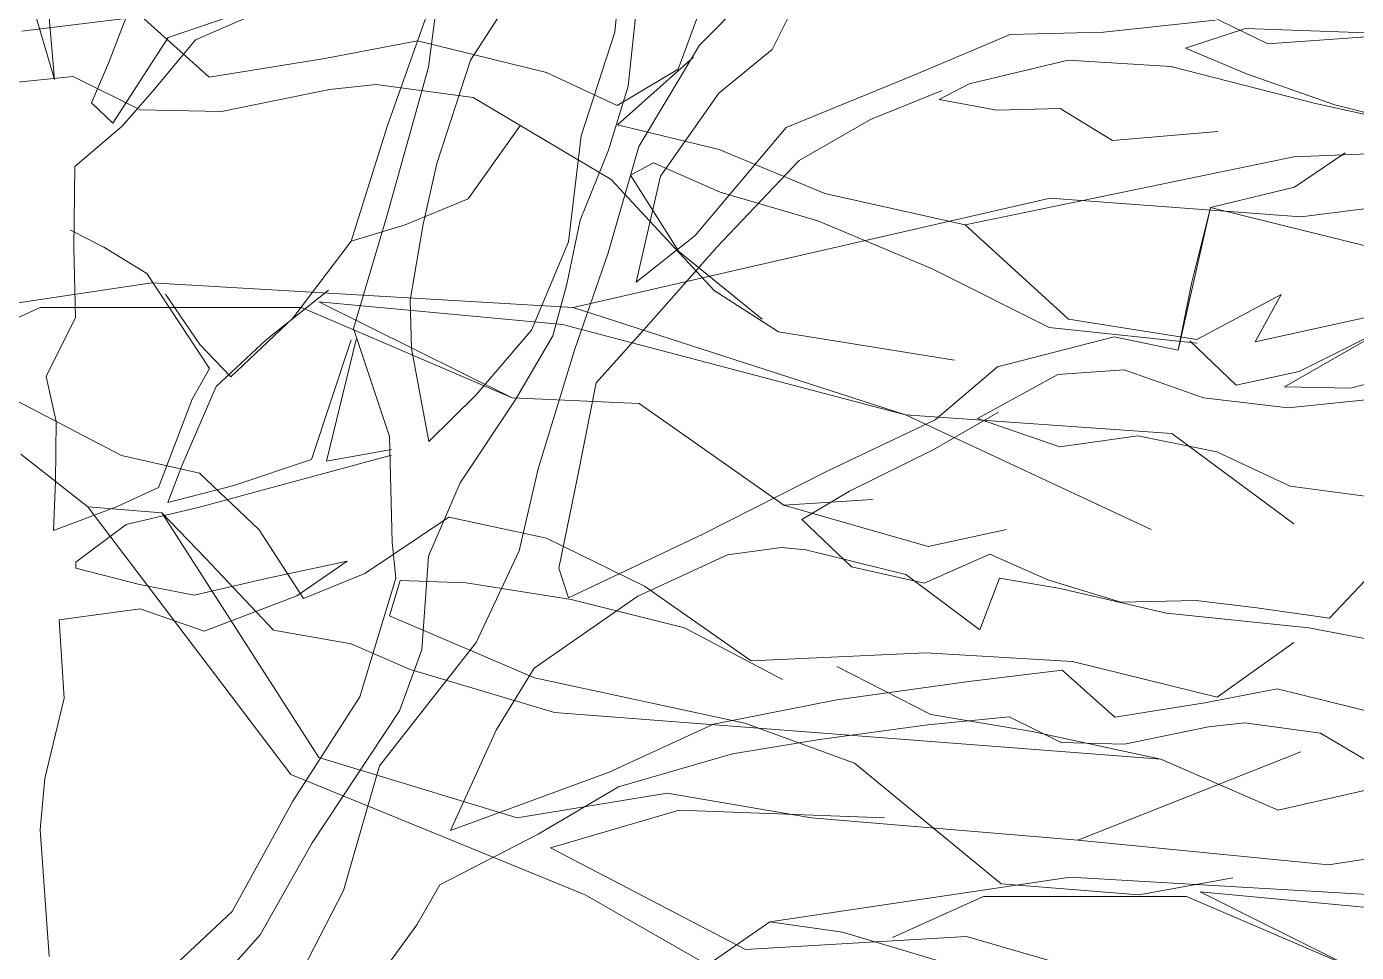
# Model space of a CAD drawing. Header units: millimetres. Extents: x -13512 to 8923, y -6533 to 5096.
# Drawn here: x -462.3 to -216.1, y -2564.8 to -2393.5 of the extents above; entities that cross this region are included whole.
import ezdxf

# ---------------------------------------------------------------- set-up
doc = ezdxf.new("R2010")
doc.units = ezdxf.units.MM
for name, color, linetype, lineweight in [('A-ELEWACJA CIENKA', 11, 'Continuous', 13), ('B-materiały', 9, 'Continuous', 0), ('Layer1', 7, 'Continuous', 0)]:
    doc.layers.add(name, color=color, linetype=linetype, lineweight=lineweight)

# ---------------------------------------------------------------- blocks, each defined once
blk = doc.blocks.new('A$C2EBD462E')
at = {"layer": 'B-materiały'}
for p, q in [((52.02, 666.65), (53.37, 679.53)), ((67.72, 664.25), (82.97, 679.71)), ((17.54, 660.2), (19.89, 678.13)), ((89.13, 679.31), (81.14, 663.47)), ((-51.67, 657.9), (-53.24, 675.74)), ((-36.45, 674.49), (-41.69, 660.95)), ((-2.39, 675.34), (-25.6, 665.26)), ((-55.94, 672.32), (-51.67, 657.9)), ((9.93, 649.38), (18.21, 672.7)), ((56.31, 673.46), (54.5, 656.65)), ((-30.64, 665.69), (-16.24, 670.52)), ((31.25, 670.6), (25.33, 661.51)), ((142.51, 666.68), (163.13, 668.87)), ((168.75, 667.34), (157.67, 663.71)), ((187.76, 666.69), (168.75, 667.34)), ((-40.86, 649.8), (-30.64, 665.69)), ((-25.6, 665.26), (-33.19, 656.13)), ((45.79, 647.5), (52.02, 666.65)), ((106.97, 658.53), (125.21, 666.24)), ((125.21, 666.24), (142.51, 666.68)), ((212.93, 665.65), (187.76, 666.69)), ((56.45, 645.53), (67.72, 664.25)), ((81.14, 663.47), (71.29, 655.4)), ((157.67, 663.71), (168.96, 658.96)), ((-41.69, 660.95), (-44.86, 653.61)), ((9.85, 632.63), (17.54, 660.2)), ((25.33, 661.51), (19.11, 642.36)), ((135.94, 661.49), (117.62, 657.12)), ((154.97, 660.29), (135.94, 661.49)), ((181.7, 653.45), (154.97, 660.29)), ((83.74, 649.01), (106.97, 658.53)), ((168.96, 658.96), (185.31, 653.23)), ((-33.19, 656.13), (-39.17, 649.28)), ((54.5, 656.65), (50.89, 644.83)), ((71.29, 655.4), (60.5, 640.04)), ((112.62, 655.87), (99.35, 650.51)), ((117.62, 657.12), (112.1, 654.19)), ((-44.86, 653.61), (-40.86, 649.8)), ((112.1, 654.19), (122.77, 652.22)), ((122.77, 652.22), (134.49, 652.51)), ((134.49, 652.51), (144.13, 646.61)), ((200.26, 649.38), (181.7, 653.45)), ((185.31, 653.23), (199.36, 649.67)), ((99.35, 650.51), (86.13, 642.92)), ((-39.17, 649.28), (-47.92, 641.8)), ((3.26, 628), (9.93, 649.38)), ((24.86, 635.8), (34.57, 649.45)), ((43.49, 627.89), (45.79, 647.5)), ((66.92, 629.03), (83.74, 649.01)), ((144.13, 646.61), (163.64, 648.3)), ((50.8, 625.83), (56.45, 645.53)), ((50.89, 644.83), (45.62, 631.85)), ((86.13, 642.92), (70.89, 626.9)), ((177.87, 637.96), (187.21, 644.33)), ((-47.92, 641.8), (-48.1, 626.71)), ((19.11, 642.36), (16.59, 631.12)), ((60.5, 640.04), (55.97, 620.38)), ((162.32, 634.21), (177.87, 637.96)), ((13.24, 631.04), (24.86, 635.8)), ((3.67, 611.81), (9.85, 632.63)), ((156.28, 607.81), (162.32, 634.21)), ((158.76, 620.16), (162.32, 634.21)), ((162.32, 634.21), (191.98, 626.88)), ((3.26, 628), (13.24, 631.04)), ((16.59, 631.12), (14.15, 617.1)), ((45.62, 631.85), (43.13, 620.06)), ((-42.52, 626.85), (-48.74, 630.05)), ((-7.55, 613.76), (3.26, 628)), ((36.64, 611.51), (43.49, 627.89)), ((55.97, 620.38), (66.92, 629.03)), ((-48.1, 626.71), (-47.78, 613.87)), ((-34.57, 622.02), (-42.52, 626.85)), ((44.55, 607.8), (50.8, 625.83)), ((70.89, 626.9), (57.85, 612.05)), ((-22.96, 604.43), (-34.57, 622.02)), ((-31.13, 618.2), (-24.75, 608.86)), ((-0.98, 618.95), (-12.48, 609.73)), ((43.13, 620.06), (40.57, 610.5)), ((156.28, 607.81), (158.76, 620.16)), ((14.15, 617.1), (14.38, 608.16)), ((-47.78, 613.87), (-53.25, 602.96)), ((-19.01, 602.86), (-7.55, 613.76)), ((10.31, 591.86), (3.67, 611.81)), ((26.32, 599.52), (36.64, 611.51)), ((40.57, 610.5), (33.61, 598.59)), ((57.85, 612.05), (48.61, 601.76)), ((196.49, 612.78), (176, 601.04)), ((178.72, 603.9), (196.38, 612.72)), ((-24.75, 608.86), (-19.01, 602.86)), ((-12.48, 609.73), (-21.76, 601.11)), ((-4.1, 587.59), (3.26, 609.76)), ((-1.35, 587.29), (4.16, 609.79)), ((14.38, 608.16), (17.6, 590.93)), ((122.84, 604.73), (144.49, 610.3)), ((144.49, 610.3), (156.28, 607.81)), ((158.47, 609.54), (167.05, 601.37)), ((37.84, 585.85), (44.55, 607.8)), ((-26.17, 598.77), (-22.96, 604.43)), ((111.35, 594.95), (122.84, 604.73)), ((134.05, 603.34), (119.17, 595.15)), ((146.31, 604.21), (134.05, 603.34)), ((160.97, 598.99), (146.31, 604.21)), ((167.05, 601.37), (178.72, 603.9)), ((188.3, 600.79), (203.83, 605.09)), ((-53.25, 602.96), (-51.37, 594.63)), ((-21.76, 601.11), (-28.1, 586.43)), ((48.61, 601.76), (45.14, 584.35)), ((176, 601.04), (188.3, 600.79)), ((-32.46, 582.41), (-26.17, 598.77)), ((17.6, 590.93), (26.32, 599.52)), ((33.61, 598.59), (23.38, 583.25)), ((176.66, 597.14), (160.97, 598.99)), ((197.83, 599.35), (176.66, 597.14)), ((123.05, 596.36), (110.93, 589.35)), ((-51.37, 594.63), (-51.51, 583.5)), ((91.48, 585.51), (111.35, 594.95)), ((119.17, 595.15), (134.38, 589.94)), ((10.8, 572.32), (10.31, 591.86)), ((134.38, 589.94), (148.85, 591.98)), ((148.85, 591.98), (163.45, 588.99)), ((10.68, 588.37), (-25.11, 578.68)), ((10.68, 589.46), (-1.35, 587.29)), ((110.93, 589.35), (95.48, 581.7)), ((163.45, 588.99), (177.02, 582.63)), ((-28.1, 586.43), (-30.72, 579.66)), ((-18.51, 582.76), (-4.1, 587.59)), ((34.31, 570.67), (37.84, 585.85)), ((-51.51, 583.5), (-51.87, 574.48)), ((45.14, 584.35), (41.65, 567.51)), ((68.31, 573.76), (91.48, 585.51)), ((-40.2, 578.86), (-32.46, 582.41)), ((-30.72, 579.66), (-18.51, 582.76)), ((23.38, 583.25), (17.57, 569.7)), ((95.48, 581.7), (86.68, 576.46)), ((177.02, 582.63), (201.68, 579.34)), ((-51.87, 574.48), (-40.2, 578.86)), ((-25.11, 578.68), (-38.44, 575.56)), ((86.68, 576.46), (95.83, 567.75)), ((-38.44, 575.56), (-47.76, 568.62)), ((43.46, 561.97), (68.31, 573.76)), ((11.53, 565.64), (10.8, 572.32)), ((82.89, 571.33), (72.87, 569.96)), ((87.37, 570.89), (82.89, 571.33)), ((-47.76, 568.62), (-47.73, 567.5)), ((-12.49, 565.59), (2.51, 568.76)), ((2.51, 568.76), (-6.82, 562.38)), ((17.57, 569.7), (16.33, 552.35)), ((26.35, 553.72), (34.31, 570.67)), ((72.87, 569.96), (56.31, 562.29)), ((105.92, 566.32), (87.37, 570.89)), ((109.32, 564.73), (121.47, 570.06)), ((121.47, 570.06), (132.21, 565.31)), ((-47.73, 567.5), (-35.92, 564.45)), ((41.65, 567.51), (43.46, 561.97)), ((95.83, 567.75), (109.32, 564.73)), ((119.59, 556.05), (105.92, 566.32)), ((184.34, 558.23), (193.05, 567.39)), ((-35.92, 564.45), (-25.82, 562.46)), ((-25.82, 562.46), (-12.49, 565.59)), ((4.82, 543.68), (11.53, 565.64)), ((123.26, 565.64), (119.59, 556.05)), ((134.48, 563.69), (123.26, 565.64)), ((132.21, 565.31), (145.72, 561.18)), ((154.15, 559.15), (134.48, 563.69)), ((-6.82, 562.38), (-23.98, 555.81)), ((56.31, 562.29), (37.09, 548.96)), ((145.72, 561.18), (159.67, 561.52)), ((159.67, 561.52), (170.88, 560.13)), ((-35.81, 559.98), (-50.84, 557.93)), ((-23.98, 555.81), (-35.81, 559.98)), ((180.47, 556.46), (154.15, 559.15)), ((170.88, 560.13), (184.34, 558.23)), ((-50.84, 557.93), (-49.92, 543.43)), ((193.38, 553.99), (180.47, 556.46)), ((8.49, 530.92), (26.35, 553.72)), ((16.33, 552.35), (12.15, 541.07)), ((37.09, 548.96), (30.11, 537.61)), ((93.1, 543.1), (117.59, 546.5)), ((117.59, 546.5), (134.86, 548.61)), ((134.86, 548.61), (144.57, 539.92)), ((161.27, 542.57), (174.61, 545.14)), ((174.61, 545.14), (193.16, 540.58)), ((-49.92, 543.43), (-53.46, 528.57)), ((-7.55, 524.38), (4.82, 543.68)), ((70.31, 538.62), (93.1, 543.1)), ((144.57, 539.92), (161.27, 542.57)), ((12.15, 541.07), (-4, 516.64)), ((125.02, 539.99), (109.97, 538.49)), ((134.64, 535.2), (125.02, 539.99)), ((30.11, 537.61), (21.64, 518.96)), ((50.98, 529.75), (70.31, 538.62)), ((109.97, 538.49), (89.93, 535.76)), ((161.94, 538.12), (146.37, 534.94)), ((168.62, 538.84), (161.94, 538.12)), ((182.63, 536.96), (168.62, 538.84)), ((202.48, 525.17), (182.63, 536.96)), ((89.93, 535.76), (73.8, 533.12)), ((146.37, 534.94), (134.64, 535.2)), ((73.8, 533.12), (52.72, 527)), ((1.8, 507.85), (8.49, 530.92)), ((21.64, 518.96), (50.98, 529.75)), ((-53.46, 528.57), (-54.34, 519.05)), ((52.72, 527), (37.86, 518.25)), ((-18.77, 503.98), (-7.55, 524.38)), ((-54.34, 519.05), (-52.64, 495.63)), ((37.86, 518.25), (19.66, 508.86)), ((-4, 516.64), (-13.63, 499.64)), ((80.72, 502.01), (136.31, 510.28)), ((136.31, 510.28), (196.99, 506.75)), ((-7.25, 490.31), (1.8, 507.85)), ((19.66, 508.86), (15.37, 501.49)), ((195.49, 504.31), (160.38, 507.56)), ((160.38, 507.56), (188.22, 493.74)), ((120.26, 506.75), (103.46, 499.16)), ((157.87, 506.75), (120.26, 506.75)), ((188.22, 493.74), (157.87, 506.75)), ((-33.51, 490.21), (-18.77, 503.98)), ((15.37, 501.49), (8.35, 491.81)), ((68.09, 493.31), (80.72, 502.01)), ((80.72, 502.01), (94.17, 500.11)), ((94.17, 500.11), (116.69, 493.41)), ((-13.63, 499.64), (-22.33, 489.93))]:
    blk.add_line(p, q, dxfattribs=at)

msp = doc.modelspace()

# ---------------------------------------------------------------- linework, layer by layer
at = {"layer": 'Layer1'}
for p, q in [((-259.56, -2383.48), (-232.56, -2396.62)), ((-259.56, -2383.48), (-232.56, -2396.62)), ((-259.56, -2383.48), (-232.56, -2396.62)), ((-259.56, -2383.48), (-232.56, -2396.62)), ((-259.56, -2383.48), (-232.56, -2396.62)), ((-259.56, -2383.48), (-232.56, -2396.62)), ((-259.56, -2383.48), (-232.56, -2396.62)), ((-259.56, -2383.48), (-232.56, -2396.62)), ((-463.18, -2394.32), (-440.99, -2391.61)), ((-463.18, -2394.32), (-440.99, -2391.61)), ((-463.18, -2394.32), (-440.99, -2391.61)), ((-463.18, -2394.32), (-440.99, -2391.61)), ((-463.18, -2394.32), (-440.99, -2391.61)), ((-463.18, -2394.32), (-440.99, -2391.61)), ((-463.18, -2394.32), (-440.99, -2391.61)), ((-463.18, -2394.32), (-440.99, -2391.61)), ((-440.99, -2391.61), (-428.51, -2402.79)), ((-440.99, -2391.61), (-428.51, -2402.79)), ((-440.99, -2391.61), (-428.51, -2402.79)), ((-440.99, -2391.61), (-428.51, -2402.79)), ((-440.99, -2391.61), (-428.51, -2402.79)), ((-440.99, -2391.61), (-428.51, -2402.79)), ((-440.99, -2391.61), (-428.51, -2402.79)), ((-440.99, -2391.61), (-428.51, -2402.79)), ((-341.68, -2401.33), (-337.64, -2390.46)), ((-341.68, -2401.33), (-337.64, -2390.46)), ((-341.68, -2401.33), (-337.64, -2390.46)), ((-341.68, -2401.33), (-337.64, -2390.46)), ((-341.68, -2401.33), (-337.64, -2390.46)), ((-341.68, -2401.33), (-337.64, -2390.46)), ((-341.68, -2401.33), (-337.64, -2390.46)), ((-341.68, -2401.33), (-337.64, -2390.46)), ((-232.56, -2396.62), (-192.92, -2393.84)), ((-232.56, -2396.62), (-192.92, -2393.84)), ((-232.56, -2396.62), (-192.92, -2393.84)), ((-232.56, -2396.62), (-192.92, -2393.84)), ((-232.56, -2396.62), (-192.92, -2393.84)), ((-232.56, -2396.62), (-192.92, -2393.84)), ((-232.56, -2396.62), (-192.92, -2393.84)), ((-232.56, -2396.62), (-192.92, -2393.84)), ((-407.06, -2399.38), (-389.91, -2396.08)), ((-407.06, -2399.38), (-389.91, -2396.08)), ((-407.06, -2399.38), (-389.91, -2396.08)), ((-407.06, -2399.38), (-389.91, -2396.08)), ((-407.06, -2399.38), (-389.91, -2396.08)), ((-407.06, -2399.38), (-389.91, -2396.08)), ((-407.06, -2399.38), (-389.91, -2396.08)), ((-407.06, -2399.38), (-389.91, -2396.08)), ((-389.91, -2396.08), (-366.07, -2401.94)), ((-389.91, -2396.08), (-366.07, -2401.94)), ((-389.91, -2396.08), (-366.07, -2401.94)), ((-389.91, -2396.08), (-366.07, -2401.94)), ((-389.91, -2396.08), (-366.07, -2401.94)), ((-389.91, -2396.08), (-366.07, -2401.94)), ((-389.91, -2396.08), (-366.07, -2401.94)), ((-389.91, -2396.08), (-366.07, -2401.94)), ((-428.51, -2402.79), (-407.06, -2399.38)), ((-428.51, -2402.79), (-407.06, -2399.38)), ((-428.51, -2402.79), (-407.06, -2399.38)), ((-428.51, -2402.79), (-407.06, -2399.38)), ((-428.51, -2402.79), (-407.06, -2399.38)), ((-428.51, -2402.79), (-407.06, -2399.38)), ((-428.51, -2402.79), (-407.06, -2399.38)), ((-428.51, -2402.79), (-407.06, -2399.38)), ((-338.86, -2399.11), (-352.9, -2411.66)), ((-338.86, -2399.11), (-352.9, -2411.66)), ((-338.86, -2399.11), (-352.9, -2411.66)), ((-338.86, -2399.11), (-352.9, -2411.66)), ((-338.86, -2399.11), (-352.9, -2411.66)), ((-338.86, -2399.11), (-352.9, -2411.66)), ((-338.86, -2399.11), (-352.9, -2411.66)), ((-338.86, -2399.11), (-352.9, -2411.66)), ((-366.07, -2401.94), (-352.99, -2408.08)), ((-366.07, -2401.94), (-352.99, -2408.08)), ((-366.07, -2401.94), (-352.99, -2408.08)), ((-366.07, -2401.94), (-352.99, -2408.08)), ((-366.07, -2401.94), (-352.99, -2408.08)), ((-366.07, -2401.94), (-352.99, -2408.08)), ((-366.07, -2401.94), (-352.99, -2408.08)), ((-366.07, -2401.94), (-352.99, -2408.08)), ((-352.99, -2408.08), (-341.68, -2401.33)), ((-352.99, -2408.08), (-341.68, -2401.33)), ((-352.99, -2408.08), (-341.68, -2401.33)), ((-352.99, -2408.08), (-341.68, -2401.33)), ((-352.99, -2408.08), (-341.68, -2401.33)), ((-352.99, -2408.08), (-341.68, -2401.33)), ((-352.99, -2408.08), (-341.68, -2401.33)), ((-352.99, -2408.08), (-341.68, -2401.33)), ((-453.64, -2402.7), (-472.98, -2404.62)), ((-453.64, -2402.7), (-472.98, -2404.62)), ((-453.64, -2402.7), (-472.98, -2404.62)), ((-453.64, -2402.7), (-472.98, -2404.62)), ((-453.64, -2402.7), (-472.98, -2404.62)), ((-453.64, -2402.7), (-472.98, -2404.62)), ((-453.64, -2402.7), (-472.98, -2404.62)), ((-453.64, -2402.7), (-472.98, -2404.62)), ((-441.28, -2408.85), (-453.64, -2402.7)), ((-441.28, -2408.85), (-453.64, -2402.7)), ((-441.28, -2408.85), (-453.64, -2402.7)), ((-441.28, -2408.85), (-453.64, -2402.7)), ((-441.28, -2408.85), (-453.64, -2402.7)), ((-441.28, -2408.85), (-453.64, -2402.7)), ((-441.28, -2408.85), (-453.64, -2402.7)), ((-441.28, -2408.85), (-453.64, -2402.7)), ((-397.6, -2404.17), (-406.2, -2405.1)), ((-397.6, -2404.17), (-406.2, -2405.1)), ((-397.6, -2404.17), (-406.2, -2405.1)), ((-397.6, -2404.17), (-406.2, -2405.1)), ((-397.6, -2404.17), (-406.2, -2405.1)), ((-397.6, -2404.17), (-406.2, -2405.1)), ((-397.6, -2404.17), (-406.2, -2405.1)), ((-397.6, -2404.17), (-406.2, -2405.1)), ((-379.6, -2406.59), (-397.6, -2404.17)), ((-379.6, -2406.59), (-397.6, -2404.17)), ((-379.6, -2406.59), (-397.6, -2404.17)), ((-379.6, -2406.59), (-397.6, -2404.17)), ((-379.6, -2406.59), (-397.6, -2404.17)), ((-379.6, -2406.59), (-397.6, -2404.17)), ((-379.6, -2406.59), (-397.6, -2404.17)), ((-379.6, -2406.59), (-397.6, -2404.17)), ((-406.2, -2405.1), (-426.2, -2409.19)), ((-406.2, -2405.1), (-426.2, -2409.19)), ((-406.2, -2405.1), (-426.2, -2409.19)), ((-406.2, -2405.1), (-426.2, -2409.19)), ((-406.2, -2405.1), (-426.2, -2409.19)), ((-406.2, -2405.1), (-426.2, -2409.19)), ((-406.2, -2405.1), (-426.2, -2409.19)), ((-406.2, -2405.1), (-426.2, -2409.19)), ((-354.09, -2421.74), (-379.6, -2406.59)), ((-354.09, -2421.74), (-379.6, -2406.59)), ((-354.09, -2421.74), (-379.6, -2406.59)), ((-354.09, -2421.74), (-379.6, -2406.59)), ((-354.09, -2421.74), (-379.6, -2406.59)), ((-354.09, -2421.74), (-379.6, -2406.59)), ((-354.09, -2421.74), (-379.6, -2406.59)), ((-354.09, -2421.74), (-379.6, -2406.59)), ((-426.2, -2409.19), (-441.28, -2408.85)), ((-426.2, -2409.19), (-441.28, -2408.85)), ((-426.2, -2409.19), (-441.28, -2408.85)), ((-426.2, -2409.19), (-441.28, -2408.85)), ((-426.2, -2409.19), (-441.28, -2408.85)), ((-426.2, -2409.19), (-441.28, -2408.85)), ((-426.2, -2409.19), (-441.28, -2408.85)), ((-426.2, -2409.19), (-441.28, -2408.85)), ((-352.9, -2411.66), (-334.12, -2416.22)), ((-352.9, -2411.66), (-334.12, -2416.22)), ((-352.9, -2411.66), (-334.12, -2416.22)), ((-352.9, -2411.66), (-334.12, -2416.22)), ((-352.9, -2411.66), (-334.12, -2416.22)), ((-352.9, -2411.66), (-334.12, -2416.22)), ((-352.9, -2411.66), (-334.12, -2416.22)), ((-352.9, -2411.66), (-334.12, -2416.22)), ((-334.12, -2416.22), (-314.54, -2424.34)), ((-334.12, -2416.22), (-314.54, -2424.34)), ((-334.12, -2416.22), (-314.54, -2424.34)), ((-334.12, -2416.22), (-314.54, -2424.34)), ((-334.12, -2416.22), (-314.54, -2424.34)), ((-334.12, -2416.22), (-314.54, -2424.34)), ((-334.12, -2416.22), (-314.54, -2424.34)), ((-334.12, -2416.22), (-314.54, -2424.34)), ((-227.73, -2417.53), (-201.95, -2416.49)), ((-227.73, -2417.53), (-201.95, -2416.49)), ((-227.73, -2417.53), (-201.95, -2416.49)), ((-227.73, -2417.53), (-201.95, -2416.49)), ((-227.73, -2417.53), (-201.95, -2416.49)), ((-227.73, -2417.53), (-201.95, -2416.49)), ((-227.73, -2417.53), (-201.95, -2416.49)), ((-227.73, -2417.53), (-201.95, -2416.49)), ((-346.27, -2418.68), (-350.52, -2420.94)), ((-346.27, -2418.68), (-350.52, -2420.94)), ((-346.27, -2418.68), (-350.52, -2420.94)), ((-346.27, -2418.68), (-350.52, -2420.94)), ((-346.27, -2418.68), (-350.52, -2420.94)), ((-346.27, -2418.68), (-350.52, -2420.94)), ((-346.27, -2418.68), (-350.52, -2420.94)), ((-346.27, -2418.68), (-350.52, -2420.94)), ((-333.93, -2424.11), (-346.27, -2418.68)), ((-333.93, -2424.11), (-346.27, -2418.68)), ((-333.93, -2424.11), (-346.27, -2418.68)), ((-333.93, -2424.11), (-346.27, -2418.68)), ((-333.93, -2424.11), (-346.27, -2418.68)), ((-333.93, -2424.11), (-346.27, -2418.68)), ((-333.93, -2424.11), (-346.27, -2418.68)), ((-333.93, -2424.11), (-346.27, -2418.68)), ((-288.55, -2430.15), (-227.73, -2417.53)), ((-288.55, -2430.15), (-227.73, -2417.53)), ((-288.55, -2430.15), (-227.73, -2417.53)), ((-288.55, -2430.15), (-227.73, -2417.53)), ((-288.55, -2430.15), (-227.73, -2417.53)), ((-288.55, -2430.15), (-227.73, -2417.53)), ((-288.55, -2430.15), (-227.73, -2417.53)), ((-288.55, -2430.15), (-227.73, -2417.53)), ((-335.04, -2442.27), (-354.09, -2421.74)), ((-335.04, -2442.27), (-354.09, -2421.74)), ((-335.04, -2442.27), (-354.09, -2421.74)), ((-335.04, -2442.27), (-354.09, -2421.74)), ((-335.04, -2442.27), (-354.09, -2421.74)), ((-335.04, -2442.27), (-354.09, -2421.74)), ((-335.04, -2442.27), (-354.09, -2421.74)), ((-335.04, -2442.27), (-354.09, -2421.74)), ((-350.52, -2420.94), (-341.55, -2435.07)), ((-350.52, -2420.94), (-341.55, -2435.07)), ((-350.52, -2420.94), (-341.55, -2435.07)), ((-350.52, -2420.94), (-341.55, -2435.07)), ((-350.52, -2420.94), (-341.55, -2435.07)), ((-350.52, -2420.94), (-341.55, -2435.07)), ((-350.52, -2420.94), (-341.55, -2435.07)), ((-350.52, -2420.94), (-341.55, -2435.07)), ((-315.85, -2429.4), (-333.93, -2424.11)), ((-315.85, -2429.4), (-333.93, -2424.11)), ((-315.85, -2429.4), (-333.93, -2424.11)), ((-315.85, -2429.4), (-333.93, -2424.11)), ((-315.85, -2429.4), (-333.93, -2424.11)), ((-315.85, -2429.4), (-333.93, -2424.11)), ((-315.85, -2429.4), (-333.93, -2424.11)), ((-315.85, -2429.4), (-333.93, -2424.11)), ((-314.54, -2424.34), (-288.55, -2430.15)), ((-314.54, -2424.34), (-288.55, -2430.15)), ((-314.54, -2424.34), (-288.55, -2430.15)), ((-314.54, -2424.34), (-288.55, -2430.15)), ((-314.54, -2424.34), (-288.55, -2430.15)), ((-314.54, -2424.34), (-288.55, -2430.15)), ((-314.54, -2424.34), (-288.55, -2430.15)), ((-314.54, -2424.34), (-288.55, -2430.15)), ((-226.44, -2428.68), (-182.29, -2423.11)), ((-226.44, -2428.68), (-182.29, -2423.11)), ((-226.44, -2428.68), (-182.29, -2423.11)), ((-226.44, -2428.68), (-182.29, -2423.11)), ((-226.44, -2428.68), (-182.29, -2423.11)), ((-226.44, -2428.68), (-182.29, -2423.11)), ((-226.44, -2428.68), (-182.29, -2423.11)), ((-226.44, -2428.68), (-182.29, -2423.11)), ((-361.14, -2445.41), (-272.84, -2425.2)), ((-361.14, -2445.41), (-272.84, -2425.2)), ((-361.14, -2445.41), (-272.84, -2425.2)), ((-361.14, -2445.41), (-272.84, -2425.2)), ((-361.14, -2445.41), (-272.84, -2425.2)), ((-361.14, -2445.41), (-272.84, -2425.2)), ((-361.14, -2445.41), (-272.84, -2425.2)), ((-361.14, -2445.41), (-272.84, -2425.2)), ((-272.84, -2425.2), (-226.44, -2428.68)), ((-272.84, -2425.2), (-226.44, -2428.68)), ((-272.84, -2425.2), (-226.44, -2428.68)), ((-272.84, -2425.2), (-226.44, -2428.68)), ((-272.84, -2425.2), (-226.44, -2428.68)), ((-272.84, -2425.2), (-226.44, -2428.68)), ((-272.84, -2425.2), (-226.44, -2428.68)), ((-272.84, -2425.2), (-226.44, -2428.68)), ((-294.81, -2438.21), (-315.85, -2429.4)), ((-294.81, -2438.21), (-315.85, -2429.4)), ((-294.81, -2438.21), (-315.85, -2429.4)), ((-294.81, -2438.21), (-315.85, -2429.4)), ((-294.81, -2438.21), (-315.85, -2429.4)), ((-294.81, -2438.21), (-315.85, -2429.4)), ((-294.81, -2438.21), (-315.85, -2429.4)), ((-294.81, -2438.21), (-315.85, -2429.4)), ((-288.55, -2430.15), (-269.44, -2447.62)), ((-288.55, -2430.15), (-269.44, -2447.62)), ((-288.55, -2430.15), (-269.44, -2447.62)), ((-288.55, -2430.15), (-269.44, -2447.62)), ((-288.55, -2430.15), (-269.44, -2447.62)), ((-288.55, -2430.15), (-269.44, -2447.62)), ((-288.55, -2430.15), (-269.44, -2447.62)), ((-288.55, -2430.15), (-269.44, -2447.62)), ((-341.55, -2435.07), (-326.16, -2447.61)), ((-341.55, -2435.07), (-326.16, -2447.61)), ((-341.55, -2435.07), (-326.16, -2447.61)), ((-341.55, -2435.07), (-326.16, -2447.61)), ((-341.55, -2435.07), (-326.16, -2447.61)), ((-341.55, -2435.07), (-326.16, -2447.61)), ((-341.55, -2435.07), (-326.16, -2447.61)), ((-341.55, -2435.07), (-326.16, -2447.61)), ((-272.99, -2449.15), (-294.81, -2438.21)), ((-272.99, -2449.15), (-294.81, -2438.21)), ((-272.99, -2449.15), (-294.81, -2438.21)), ((-272.99, -2449.15), (-294.81, -2438.21)), ((-272.99, -2449.15), (-294.81, -2438.21)), ((-272.99, -2449.15), (-294.81, -2438.21)), ((-272.99, -2449.15), (-294.81, -2438.21)), ((-272.99, -2449.15), (-294.81, -2438.21)), ((-510.57, -2451.51), (-439.13, -2440.88)), ((-510.57, -2451.51), (-439.13, -2440.88)), ((-510.57, -2451.51), (-439.13, -2440.88)), ((-510.57, -2451.51), (-439.13, -2440.88)), ((-510.57, -2451.51), (-439.13, -2440.88)), ((-510.57, -2451.51), (-439.13, -2440.88)), ((-510.57, -2451.51), (-439.13, -2440.88)), ((-510.57, -2451.51), (-439.13, -2440.88)), ((-439.13, -2440.88), (-361.14, -2445.41)), ((-439.13, -2440.88), (-361.14, -2445.41)), ((-439.13, -2440.88), (-361.14, -2445.41)), ((-439.13, -2440.88), (-361.14, -2445.41)), ((-439.13, -2440.88), (-361.14, -2445.41)), ((-439.13, -2440.88), (-361.14, -2445.41)), ((-439.13, -2440.88), (-361.14, -2445.41)), ((-439.13, -2440.88), (-361.14, -2445.41)), ((-323.11, -2449.94), (-335.04, -2442.27)), ((-323.11, -2449.94), (-335.04, -2442.27)), ((-323.11, -2449.94), (-335.04, -2442.27)), ((-323.11, -2449.94), (-335.04, -2442.27)), ((-323.11, -2449.94), (-335.04, -2442.27)), ((-323.11, -2449.94), (-335.04, -2442.27)), ((-323.11, -2449.94), (-335.04, -2442.27)), ((-323.11, -2449.94), (-335.04, -2442.27)), ((-245.66, -2451.33), (-230.07, -2443.05)), ((-245.66, -2451.33), (-230.07, -2443.05)), ((-245.66, -2451.33), (-230.07, -2443.05)), ((-245.66, -2451.33), (-230.07, -2443.05)), ((-245.66, -2451.33), (-230.07, -2443.05)), ((-245.66, -2451.33), (-230.07, -2443.05)), ((-245.66, -2451.33), (-230.07, -2443.05)), ((-245.66, -2451.33), (-230.07, -2443.05)), ((-230.07, -2443.05), (-234.88, -2451.78)), ((-230.07, -2443.05), (-234.88, -2451.78)), ((-230.07, -2443.05), (-234.88, -2451.78)), ((-230.07, -2443.05), (-234.88, -2451.78)), ((-230.07, -2443.05), (-234.88, -2451.78)), ((-230.07, -2443.05), (-234.88, -2451.78)), ((-230.07, -2443.05), (-234.88, -2451.78)), ((-230.07, -2443.05), (-234.88, -2451.78)), ((-459.75, -2445.41), (-481.35, -2455.17)), ((-459.75, -2445.41), (-481.35, -2455.17)), ((-459.75, -2445.41), (-481.35, -2455.17)), ((-459.75, -2445.41), (-481.35, -2455.17)), ((-459.75, -2445.41), (-481.35, -2455.17)), ((-459.75, -2445.41), (-481.35, -2455.17)), ((-459.75, -2445.41), (-481.35, -2455.17)), ((-459.75, -2445.41), (-481.35, -2455.17)), ((-411.42, -2445.41), (-459.75, -2445.41)), ((-411.42, -2445.41), (-459.75, -2445.41)), ((-411.42, -2445.41), (-459.75, -2445.41)), ((-411.42, -2445.41), (-459.75, -2445.41)), ((-411.42, -2445.41), (-459.75, -2445.41)), ((-411.42, -2445.41), (-459.75, -2445.41)), ((-411.42, -2445.41), (-459.75, -2445.41)), ((-411.42, -2445.41), (-459.75, -2445.41)), ((-372.42, -2462.14), (-411.42, -2445.41)), ((-372.42, -2462.14), (-411.42, -2445.41)), ((-372.42, -2462.14), (-411.42, -2445.41)), ((-372.42, -2462.14), (-411.42, -2445.41)), ((-372.42, -2462.14), (-411.42, -2445.41)), ((-372.42, -2462.14), (-411.42, -2445.41)), ((-372.42, -2462.14), (-411.42, -2445.41)), ((-372.42, -2462.14), (-411.42, -2445.41)), ((-408.19, -2444.37), (-372.42, -2462.14)), ((-363.08, -2448.55), (-408.19, -2444.37)), ((-408.19, -2444.37), (-372.42, -2462.14)), ((-363.08, -2448.55), (-408.19, -2444.37)), ((-408.19, -2444.37), (-372.42, -2462.14)), ((-363.08, -2448.55), (-408.19, -2444.37)), ((-408.19, -2444.37), (-372.42, -2462.14)), ((-363.08, -2448.55), (-408.19, -2444.37)), ((-408.19, -2444.37), (-372.42, -2462.14)), ((-363.08, -2448.55), (-408.19, -2444.37)), ((-408.19, -2444.37), (-372.42, -2462.14)), ((-363.08, -2448.55), (-408.19, -2444.37)), ((-408.19, -2444.37), (-372.42, -2462.14)), ((-363.08, -2448.55), (-408.19, -2444.37)), ((-408.19, -2444.37), (-372.42, -2462.14)), ((-363.08, -2448.55), (-408.19, -2444.37)), ((-361.14, -2445.41), (-299.59, -2465.27)), ((-361.14, -2445.41), (-299.59, -2465.27)), ((-361.14, -2445.41), (-299.59, -2465.27)), ((-361.14, -2445.41), (-299.59, -2465.27)), ((-361.14, -2445.41), (-299.59, -2465.27)), ((-361.14, -2445.41), (-299.59, -2465.27)), ((-361.14, -2445.41), (-299.59, -2465.27)), ((-361.14, -2445.41), (-299.59, -2465.27)), ((-299.59, -2465.27), (-363.08, -2448.55)), ((-299.59, -2465.27), (-363.08, -2448.55)), ((-299.59, -2465.27), (-363.08, -2448.55)), ((-299.59, -2465.27), (-363.08, -2448.55)), ((-299.59, -2465.27), (-363.08, -2448.55)), ((-299.59, -2465.27), (-363.08, -2448.55)), ((-299.59, -2465.27), (-363.08, -2448.55)), ((-299.59, -2465.27), (-363.08, -2448.55)), ((-245.64, -2452.05), (-272.99, -2449.15)), ((-245.64, -2452.05), (-272.99, -2449.15)), ((-245.64, -2452.05), (-272.99, -2449.15)), ((-245.64, -2452.05), (-272.99, -2449.15)), ((-245.64, -2452.05), (-272.99, -2449.15)), ((-245.64, -2452.05), (-272.99, -2449.15)), ((-245.64, -2452.05), (-272.99, -2449.15)), ((-245.64, -2452.05), (-272.99, -2449.15)), ((-269.44, -2447.62), (-245.66, -2451.33)), ((-269.44, -2447.62), (-245.66, -2451.33)), ((-269.44, -2447.62), (-245.66, -2451.33)), ((-269.44, -2447.62), (-245.66, -2451.33)), ((-269.44, -2447.62), (-245.66, -2451.33)), ((-269.44, -2447.62), (-245.66, -2451.33)), ((-269.44, -2447.62), (-245.66, -2451.33)), ((-269.44, -2447.62), (-245.66, -2451.33)), ((-234.88, -2451.78), (-212.74, -2446.92)), ((-234.88, -2451.78), (-212.74, -2446.92)), ((-234.88, -2451.78), (-212.74, -2446.92)), ((-234.88, -2451.78), (-212.74, -2446.92)), ((-234.88, -2451.78), (-212.74, -2446.92)), ((-234.88, -2451.78), (-212.74, -2446.92)), ((-234.88, -2451.78), (-212.74, -2446.92)), ((-234.88, -2451.78), (-212.74, -2446.92)), ((-290.56, -2455.17), (-323.11, -2449.94)), ((-290.56, -2455.17), (-323.11, -2449.94)), ((-290.56, -2455.17), (-323.11, -2449.94)), ((-290.56, -2455.17), (-323.11, -2449.94)), ((-290.56, -2455.17), (-323.11, -2449.94)), ((-290.56, -2455.17), (-323.11, -2449.94)), ((-290.56, -2455.17), (-323.11, -2449.94)), ((-290.56, -2455.17), (-323.11, -2449.94)), ((-464.35, -2462.56), (-444.7, -2472.83)), ((-464.35, -2462.56), (-444.7, -2472.83)), ((-464.35, -2462.56), (-444.7, -2472.83)), ((-464.35, -2462.56), (-444.7, -2472.83)), ((-464.35, -2462.56), (-444.7, -2472.83)), ((-464.35, -2462.56), (-444.7, -2472.83)), ((-464.35, -2462.56), (-444.7, -2472.83)), ((-464.35, -2462.56), (-444.7, -2472.83)), ((-372.42, -2462.14), (-348.9, -2463.18)), ((-372.42, -2462.14), (-348.9, -2463.18)), ((-372.42, -2462.14), (-348.9, -2463.18)), ((-372.42, -2462.14), (-348.9, -2463.18)), ((-372.42, -2462.14), (-348.9, -2463.18)), ((-372.42, -2462.14), (-348.9, -2463.18)), ((-372.42, -2462.14), (-348.9, -2463.18)), ((-372.42, -2462.14), (-348.9, -2463.18)), ((-348.9, -2463.18), (-322.15, -2482)), ((-348.9, -2463.18), (-322.15, -2482)), ((-348.9, -2463.18), (-322.15, -2482)), ((-348.9, -2463.18), (-322.15, -2482)), ((-348.9, -2463.18), (-322.15, -2482)), ((-348.9, -2463.18), (-322.15, -2482)), ((-348.9, -2463.18), (-322.15, -2482)), ((-348.9, -2463.18), (-322.15, -2482)), ((-254.15, -2486.53), (-299.59, -2465.27)), ((-299.59, -2465.27), (-250.29, -2468.76)), ((-254.15, -2486.53), (-299.59, -2465.27)), ((-299.59, -2465.27), (-250.29, -2468.76)), ((-254.15, -2486.53), (-299.59, -2465.27)), ((-299.59, -2465.27), (-250.29, -2468.76)), ((-254.15, -2486.53), (-299.59, -2465.27)), ((-299.59, -2465.27), (-250.29, -2468.76)), ((-254.15, -2486.53), (-299.59, -2465.27)), ((-299.59, -2465.27), (-250.29, -2468.76)), ((-254.15, -2486.53), (-299.59, -2465.27)), ((-299.59, -2465.27), (-250.29, -2468.76)), ((-254.15, -2486.53), (-299.59, -2465.27)), ((-299.59, -2465.27), (-250.29, -2468.76)), ((-254.15, -2486.53), (-299.59, -2465.27)), ((-299.59, -2465.27), (-250.29, -2468.76)), ((-250.29, -2468.76), (-227.73, -2485.49)), ((-250.29, -2468.76), (-227.73, -2485.49)), ((-250.29, -2468.76), (-227.73, -2485.49)), ((-250.29, -2468.76), (-227.73, -2485.49)), ((-250.29, -2468.76), (-227.73, -2485.49)), ((-250.29, -2468.76), (-227.73, -2485.49)), ((-250.29, -2468.76), (-227.73, -2485.49)), ((-250.29, -2468.76), (-227.73, -2485.49)), ((-450.93, -2482.32), (-463.38, -2472.58)), ((-450.93, -2482.32), (-463.38, -2472.58)), ((-450.93, -2482.32), (-463.38, -2472.58)), ((-450.93, -2482.32), (-463.38, -2472.58)), ((-450.93, -2482.32), (-463.38, -2472.58)), ((-450.93, -2482.32), (-463.38, -2472.58)), ((-450.93, -2482.32), (-463.38, -2472.58)), ((-450.93, -2482.32), (-463.38, -2472.58)), ((-444.7, -2472.83), (-430.26, -2476.06)), ((-444.7, -2472.83), (-430.26, -2476.06)), ((-444.7, -2472.83), (-430.26, -2476.06)), ((-444.7, -2472.83), (-430.26, -2476.06)), ((-444.7, -2472.83), (-430.26, -2476.06)), ((-444.7, -2472.83), (-430.26, -2476.06)), ((-444.7, -2472.83), (-430.26, -2476.06)), ((-444.7, -2472.83), (-430.26, -2476.06)), ((-430.26, -2476.06), (-419.23, -2486.55)), ((-430.26, -2476.06), (-419.23, -2486.55)), ((-430.26, -2476.06), (-419.23, -2486.55)), ((-430.26, -2476.06), (-419.23, -2486.55)), ((-430.26, -2476.06), (-419.23, -2486.55)), ((-430.26, -2476.06), (-419.23, -2486.55)), ((-430.26, -2476.06), (-419.23, -2486.55)), ((-430.26, -2476.06), (-419.23, -2486.55)), ((-322.15, -2482), (-305.72, -2480.96)), ((-305.72, -2480.96), (-322.15, -2482)), ((-322.15, -2482), (-305.72, -2480.96)), ((-305.72, -2480.96), (-322.15, -2482)), ((-322.15, -2482), (-305.72, -2480.96)), ((-305.72, -2480.96), (-322.15, -2482)), ((-322.15, -2482), (-305.72, -2480.96)), ((-305.72, -2480.96), (-322.15, -2482)), ((-322.15, -2482), (-305.72, -2480.96)), ((-305.72, -2480.96), (-322.15, -2482)), ((-322.15, -2482), (-305.72, -2480.96)), ((-305.72, -2480.96), (-322.15, -2482)), ((-322.15, -2482), (-305.72, -2480.96)), ((-305.72, -2480.96), (-322.15, -2482)), ((-322.15, -2482), (-305.72, -2480.96)), ((-305.72, -2480.96), (-322.15, -2482)), ((-413.35, -2531.84), (-450.93, -2482.32)), ((-437.26, -2483.41), (-450.93, -2482.32)), ((-413.35, -2531.84), (-450.93, -2482.32)), ((-437.26, -2483.41), (-450.93, -2482.32)), ((-413.35, -2531.84), (-450.93, -2482.32)), ((-437.26, -2483.41), (-450.93, -2482.32)), ((-413.35, -2531.84), (-450.93, -2482.32)), ((-437.26, -2483.41), (-450.93, -2482.32)), ((-413.35, -2531.84), (-450.93, -2482.32)), ((-437.26, -2483.41), (-450.93, -2482.32)), ((-413.35, -2531.84), (-450.93, -2482.32)), ((-437.26, -2483.41), (-450.93, -2482.32)), ((-413.35, -2531.84), (-450.93, -2482.32)), ((-437.26, -2483.41), (-450.93, -2482.32)), ((-413.35, -2531.84), (-450.93, -2482.32)), ((-437.26, -2483.41), (-450.93, -2482.32)), ((-437.26, -2483.41), (-408.19, -2528.7)), ((-429.15, -2491.83), (-437.26, -2483.41)), ((-437.26, -2483.41), (-408.19, -2528.7)), ((-429.15, -2491.83), (-437.26, -2483.41)), ((-437.26, -2483.41), (-408.19, -2528.7)), ((-429.15, -2491.83), (-437.26, -2483.41)), ((-437.26, -2483.41), (-408.19, -2528.7)), ((-429.15, -2491.83), (-437.26, -2483.41)), ((-437.26, -2483.41), (-408.19, -2528.7)), ((-429.15, -2491.83), (-437.26, -2483.41)), ((-437.26, -2483.41), (-408.19, -2528.7)), ((-429.15, -2491.83), (-437.26, -2483.41)), ((-437.26, -2483.41), (-408.19, -2528.7)), ((-429.15, -2491.83), (-437.26, -2483.41)), ((-437.26, -2483.41), (-408.19, -2528.7)), ((-429.15, -2491.83), (-437.26, -2483.41)), ((-322.15, -2482), (-295.4, -2489.67)), ((-322.15, -2482), (-322.15, -2482)), ((-322.15, -2482), (-295.4, -2489.67)), ((-322.15, -2482), (-322.15, -2482)), ((-322.15, -2482), (-295.4, -2489.67)), ((-322.15, -2482), (-322.15, -2482)), ((-322.15, -2482), (-295.4, -2489.67)), ((-322.15, -2482), (-322.15, -2482)), ((-322.15, -2482), (-295.4, -2489.67)), ((-322.15, -2482), (-322.15, -2482)), ((-322.15, -2482), (-295.4, -2489.67)), ((-322.15, -2482), (-322.15, -2482)), ((-322.15, -2482), (-295.4, -2489.67)), ((-322.15, -2482), (-322.15, -2482)), ((-322.15, -2482), (-295.4, -2489.67)), ((-322.15, -2482), (-322.15, -2482)), ((-399.65, -2494.68), (-384.11, -2484.24)), ((-399.65, -2494.68), (-384.11, -2484.24)), ((-399.65, -2494.68), (-384.11, -2484.24)), ((-399.65, -2494.68), (-384.11, -2484.24)), ((-399.65, -2494.68), (-384.11, -2484.24)), ((-399.65, -2494.68), (-384.11, -2484.24)), ((-399.65, -2494.68), (-384.11, -2484.24)), ((-399.65, -2494.68), (-384.11, -2484.24)), ((-384.11, -2484.24), (-366.07, -2488.09)), ((-384.11, -2484.24), (-366.07, -2488.09)), ((-384.11, -2484.24), (-366.07, -2488.09)), ((-384.11, -2484.24), (-366.07, -2488.09)), ((-384.11, -2484.24), (-366.07, -2488.09)), ((-384.11, -2484.24), (-366.07, -2488.09)), ((-384.11, -2484.24), (-366.07, -2488.09)), ((-384.11, -2484.24), (-366.07, -2488.09)), ((-419.23, -2486.55), (-411.02, -2499.27)), ((-419.23, -2486.55), (-411.02, -2499.27)), ((-419.23, -2486.55), (-411.02, -2499.27)), ((-419.23, -2486.55), (-411.02, -2499.27)), ((-419.23, -2486.55), (-411.02, -2499.27)), ((-419.23, -2486.55), (-411.02, -2499.27)), ((-419.23, -2486.55), (-411.02, -2499.27)), ((-419.23, -2486.55), (-411.02, -2499.27)), ((-366.07, -2488.09), (-347.9, -2496.97)), ((-366.07, -2488.09), (-347.9, -2496.97)), ((-366.07, -2488.09), (-347.9, -2496.97)), ((-366.07, -2488.09), (-347.9, -2496.97)), ((-366.07, -2488.09), (-347.9, -2496.97)), ((-366.07, -2488.09), (-347.9, -2496.97)), ((-366.07, -2488.09), (-347.9, -2496.97)), ((-366.07, -2488.09), (-347.9, -2496.97)), ((-295.4, -2489.67), (-280.9, -2486.53)), ((-295.4, -2489.67), (-280.9, -2486.53)), ((-295.4, -2489.67), (-280.9, -2486.53)), ((-295.4, -2489.67), (-280.9, -2486.53)), ((-295.4, -2489.67), (-280.9, -2486.53)), ((-295.4, -2489.67), (-280.9, -2486.53)), ((-295.4, -2489.67), (-280.9, -2486.53)), ((-295.4, -2489.67), (-280.9, -2486.53)), ((-416.61, -2505.15), (-429.15, -2491.83)), ((-416.61, -2505.15), (-429.15, -2491.83)), ((-416.61, -2505.15), (-429.15, -2491.83)), ((-416.61, -2505.15), (-429.15, -2491.83)), ((-416.61, -2505.15), (-429.15, -2491.83)), ((-416.61, -2505.15), (-429.15, -2491.83)), ((-416.61, -2505.15), (-429.15, -2491.83)), ((-416.61, -2505.15), (-429.15, -2491.83)), ((-411.02, -2499.27), (-399.65, -2494.68)), ((-411.02, -2499.27), (-399.65, -2494.68)), ((-411.02, -2499.27), (-399.65, -2494.68)), ((-411.02, -2499.27), (-399.65, -2494.68)), ((-411.02, -2499.27), (-399.65, -2494.68)), ((-411.02, -2499.27), (-399.65, -2494.68)), ((-411.02, -2499.27), (-399.65, -2494.68)), ((-411.02, -2499.27), (-399.65, -2494.68)), ((-393.15, -2495.95), (-395.14, -2502.46)), ((-393.15, -2495.95), (-395.14, -2502.46)), ((-393.15, -2495.95), (-395.14, -2502.46)), ((-393.15, -2495.95), (-395.14, -2502.46)), ((-393.15, -2495.95), (-395.14, -2502.46)), ((-393.15, -2495.95), (-395.14, -2502.46)), ((-393.15, -2495.95), (-395.14, -2502.46)), ((-393.15, -2495.95), (-395.14, -2502.46)), ((-380.94, -2496.36), (-393.15, -2495.95)), ((-380.94, -2496.36), (-393.15, -2495.95)), ((-380.94, -2496.36), (-393.15, -2495.95)), ((-380.94, -2496.36), (-393.15, -2495.95)), ((-380.94, -2496.36), (-393.15, -2495.95)), ((-380.94, -2496.36), (-393.15, -2495.95)), ((-380.94, -2496.36), (-393.15, -2495.95)), ((-380.94, -2496.36), (-393.15, -2495.95)), ((-361.47, -2499.46), (-380.94, -2496.36)), ((-361.47, -2499.46), (-380.94, -2496.36)), ((-361.47, -2499.46), (-380.94, -2496.36)), ((-361.47, -2499.46), (-380.94, -2496.36)), ((-361.47, -2499.46), (-380.94, -2496.36)), ((-361.47, -2499.46), (-380.94, -2496.36)), ((-361.47, -2499.46), (-380.94, -2496.36)), ((-361.47, -2499.46), (-380.94, -2496.36)), ((-347.9, -2496.97), (-328.17, -2510.84)), ((-347.9, -2496.97), (-328.17, -2510.84)), ((-347.9, -2496.97), (-328.17, -2510.84)), ((-347.9, -2496.97), (-328.17, -2510.84)), ((-347.9, -2496.97), (-328.17, -2510.84)), ((-347.9, -2496.97), (-328.17, -2510.84)), ((-347.9, -2496.97), (-328.17, -2510.84)), ((-347.9, -2496.97), (-328.17, -2510.84)), ((-340.52, -2504.68), (-361.47, -2499.46)), ((-340.52, -2504.68), (-361.47, -2499.46)), ((-340.52, -2504.68), (-361.47, -2499.46)), ((-340.52, -2504.68), (-361.47, -2499.46)), ((-340.52, -2504.68), (-361.47, -2499.46)), ((-340.52, -2504.68), (-361.47, -2499.46)), ((-340.52, -2504.68), (-361.47, -2499.46)), ((-340.52, -2504.68), (-361.47, -2499.46)), ((-395.14, -2502.46), (-368.29, -2513.99)), ((-395.14, -2502.46), (-368.29, -2513.99)), ((-395.14, -2502.46), (-368.29, -2513.99)), ((-395.14, -2502.46), (-368.29, -2513.99)), ((-395.14, -2502.46), (-368.29, -2513.99)), ((-395.14, -2502.46), (-368.29, -2513.99)), ((-395.14, -2502.46), (-368.29, -2513.99)), ((-395.14, -2502.46), (-368.29, -2513.99)), ((-402.19, -2507.66), (-416.61, -2505.15)), ((-402.19, -2507.66), (-416.61, -2505.15)), ((-402.19, -2507.66), (-416.61, -2505.15)), ((-402.19, -2507.66), (-416.61, -2505.15)), ((-402.19, -2507.66), (-416.61, -2505.15)), ((-402.19, -2507.66), (-416.61, -2505.15)), ((-402.19, -2507.66), (-416.61, -2505.15)), ((-402.19, -2507.66), (-416.61, -2505.15)), ((-322.34, -2514.28), (-340.52, -2504.68)), ((-322.34, -2514.28), (-340.52, -2504.68)), ((-322.34, -2514.28), (-340.52, -2504.68)), ((-322.34, -2514.28), (-340.52, -2504.68)), ((-322.34, -2514.28), (-340.52, -2504.68)), ((-322.34, -2514.28), (-340.52, -2504.68)), ((-322.34, -2514.28), (-340.52, -2504.68)), ((-322.34, -2514.28), (-340.52, -2504.68)), ((-391.3, -2512.42), (-402.19, -2507.66)), ((-391.3, -2512.42), (-402.19, -2507.66)), ((-391.3, -2512.42), (-402.19, -2507.66)), ((-391.3, -2512.42), (-402.19, -2507.66)), ((-391.3, -2512.42), (-402.19, -2507.66)), ((-391.3, -2512.42), (-402.19, -2507.66)), ((-391.3, -2512.42), (-402.19, -2507.66)), ((-391.3, -2512.42), (-402.19, -2507.66)), ((-241.91, -2517.55), (-227.73, -2507.44)), ((-241.91, -2517.55), (-227.73, -2507.44)), ((-241.91, -2517.55), (-227.73, -2507.44)), ((-241.91, -2517.55), (-227.73, -2507.44)), ((-241.91, -2517.55), (-227.73, -2507.44)), ((-241.91, -2517.55), (-227.73, -2507.44)), ((-241.91, -2517.55), (-227.73, -2507.44)), ((-241.91, -2517.55), (-227.73, -2507.44)), ((-328.17, -2510.84), (-295.9, -2509.31)), ((-328.17, -2510.84), (-295.9, -2509.31)), ((-328.17, -2510.84), (-295.9, -2509.31)), ((-328.17, -2510.84), (-295.9, -2509.31)), ((-328.17, -2510.84), (-295.9, -2509.31)), ((-328.17, -2510.84), (-295.9, -2509.31)), ((-328.17, -2510.84), (-295.9, -2509.31)), ((-328.17, -2510.84), (-295.9, -2509.31)), ((-295.9, -2509.31), (-268.66, -2510.93)), ((-295.9, -2509.31), (-268.66, -2510.93)), ((-295.9, -2509.31), (-268.66, -2510.93)), ((-295.9, -2509.31), (-268.66, -2510.93)), ((-295.9, -2509.31), (-268.66, -2510.93)), ((-295.9, -2509.31), (-268.66, -2510.93)), ((-295.9, -2509.31), (-268.66, -2510.93)), ((-295.9, -2509.31), (-268.66, -2510.93)), ((-364.54, -2520.36), (-391.3, -2512.42)), ((-364.54, -2520.36), (-391.3, -2512.42)), ((-364.54, -2520.36), (-391.3, -2512.42)), ((-364.54, -2520.36), (-391.3, -2512.42)), ((-364.54, -2520.36), (-391.3, -2512.42)), ((-364.54, -2520.36), (-391.3, -2512.42)), ((-364.54, -2520.36), (-391.3, -2512.42)), ((-364.54, -2520.36), (-391.3, -2512.42)), ((-312.34, -2511.88), (-294.89, -2520.77)), ((-312.34, -2511.88), (-294.89, -2520.77)), ((-312.34, -2511.88), (-294.89, -2520.77)), ((-312.34, -2511.88), (-294.89, -2520.77)), ((-312.34, -2511.88), (-294.89, -2520.77)), ((-312.34, -2511.88), (-294.89, -2520.77)), ((-312.34, -2511.88), (-294.89, -2520.77)), ((-312.34, -2511.88), (-294.89, -2520.77)), ((-268.66, -2510.93), (-241.91, -2517.55)), ((-268.66, -2510.93), (-241.91, -2517.55)), ((-268.66, -2510.93), (-241.91, -2517.55)), ((-268.66, -2510.93), (-241.91, -2517.55)), ((-268.66, -2510.93), (-241.91, -2517.55)), ((-268.66, -2510.93), (-241.91, -2517.55)), ((-268.66, -2510.93), (-241.91, -2517.55)), ((-268.66, -2510.93), (-241.91, -2517.55)), ((-368.29, -2513.99), (-329.31, -2522.35)), ((-368.29, -2513.99), (-329.31, -2522.35)), ((-368.29, -2513.99), (-329.31, -2522.35)), ((-368.29, -2513.99), (-329.31, -2522.35)), ((-368.29, -2513.99), (-329.31, -2522.35)), ((-368.29, -2513.99), (-329.31, -2522.35)), ((-368.29, -2513.99), (-329.31, -2522.35)), ((-368.29, -2513.99), (-329.31, -2522.35)), ((-252.33, -2529.04), (-364.54, -2520.36)), ((-252.33, -2529.04), (-364.54, -2520.36)), ((-252.33, -2529.04), (-364.54, -2520.36)), ((-252.33, -2529.04), (-364.54, -2520.36)), ((-252.33, -2529.04), (-364.54, -2520.36)), ((-252.33, -2529.04), (-364.54, -2520.36)), ((-252.33, -2529.04), (-364.54, -2520.36)), ((-252.33, -2529.04), (-364.54, -2520.36)), ((-329.31, -2522.35), (-309.03, -2529.74)), ((-329.31, -2522.35), (-309.03, -2529.74)), ((-329.31, -2522.35), (-309.03, -2529.74)), ((-329.31, -2522.35), (-309.03, -2529.74)), ((-329.31, -2522.35), (-309.03, -2529.74)), ((-329.31, -2522.35), (-309.03, -2529.74)), ((-329.31, -2522.35), (-309.03, -2529.74)), ((-329.31, -2522.35), (-309.03, -2529.74)), ((-294.89, -2520.77), (-276.15, -2523.89)), ((-294.89, -2520.77), (-276.15, -2523.89)), ((-294.89, -2520.77), (-276.15, -2523.89)), ((-294.89, -2520.77), (-276.15, -2523.89)), ((-294.89, -2520.77), (-276.15, -2523.89)), ((-294.89, -2520.77), (-276.15, -2523.89)), ((-294.89, -2520.77), (-276.15, -2523.89)), ((-294.89, -2520.77), (-276.15, -2523.89)), ((-276.15, -2523.89), (-252.33, -2529.04)), ((-276.15, -2523.89), (-252.33, -2529.04)), ((-276.15, -2523.89), (-252.33, -2529.04)), ((-276.15, -2523.89), (-252.33, -2529.04)), ((-276.15, -2523.89), (-252.33, -2529.04)), ((-276.15, -2523.89), (-252.33, -2529.04)), ((-276.15, -2523.89), (-252.33, -2529.04)), ((-276.15, -2523.89), (-252.33, -2529.04)), ((-267.69, -2544.03), (-226.44, -2527.65)), ((-267.69, -2544.03), (-226.44, -2527.65)), ((-267.69, -2544.03), (-226.44, -2527.65)), ((-267.69, -2544.03), (-226.44, -2527.65)), ((-267.69, -2544.03), (-226.44, -2527.65)), ((-267.69, -2544.03), (-226.44, -2527.65)), ((-267.69, -2544.03), (-226.44, -2527.65)), ((-267.69, -2544.03), (-226.44, -2527.65)), ((-408.19, -2528.7), (-371.46, -2539.85)), ((-408.19, -2528.7), (-371.46, -2539.85)), ((-408.19, -2528.7), (-371.46, -2539.85)), ((-408.19, -2528.7), (-371.46, -2539.85)), ((-408.19, -2528.7), (-371.46, -2539.85)), ((-408.19, -2528.7), (-371.46, -2539.85)), ((-408.19, -2528.7), (-371.46, -2539.85)), ((-408.19, -2528.7), (-371.46, -2539.85)), ((-309.03, -2529.74), (-281.87, -2552.05)), ((-309.03, -2529.74), (-281.87, -2552.05)), ((-309.03, -2529.74), (-281.87, -2552.05)), ((-309.03, -2529.74), (-281.87, -2552.05)), ((-309.03, -2529.74), (-281.87, -2552.05)), ((-309.03, -2529.74), (-281.87, -2552.05)), ((-309.03, -2529.74), (-281.87, -2552.05)), ((-309.03, -2529.74), (-281.87, -2552.05)), ((-230.63, -2538.46), (-252.33, -2529.04)), ((-230.63, -2538.46), (-252.33, -2529.04)), ((-230.63, -2538.46), (-252.33, -2529.04)), ((-230.63, -2538.46), (-252.33, -2529.04)), ((-230.63, -2538.46), (-252.33, -2529.04)), ((-230.63, -2538.46), (-252.33, -2529.04)), ((-230.63, -2538.46), (-252.33, -2529.04)), ((-230.63, -2538.46), (-252.33, -2529.04)), ((-358.89, -2554.14), (-413.35, -2531.84)), ((-358.89, -2554.14), (-413.35, -2531.84)), ((-358.89, -2554.14), (-413.35, -2531.84)), ((-358.89, -2554.14), (-413.35, -2531.84)), ((-358.89, -2554.14), (-413.35, -2531.84)), ((-358.89, -2554.14), (-413.35, -2531.84)), ((-358.89, -2554.14), (-413.35, -2531.84)), ((-358.89, -2554.14), (-413.35, -2531.84)), ((-230.63, -2538.46), (-212.26, -2534.27)), ((-212.26, -2534.27), (-230.63, -2538.46)), ((-230.63, -2538.46), (-212.26, -2534.27)), ((-212.26, -2534.27), (-230.63, -2538.46)), ((-230.63, -2538.46), (-212.26, -2534.27)), ((-212.26, -2534.27), (-230.63, -2538.46)), ((-230.63, -2538.46), (-212.26, -2534.27)), ((-212.26, -2534.27), (-230.63, -2538.46)), ((-230.63, -2538.46), (-212.26, -2534.27)), ((-212.26, -2534.27), (-230.63, -2538.46)), ((-230.63, -2538.46), (-212.26, -2534.27)), ((-212.26, -2534.27), (-230.63, -2538.46)), ((-230.63, -2538.46), (-212.26, -2534.27)), ((-212.26, -2534.27), (-230.63, -2538.46)), ((-230.63, -2538.46), (-212.26, -2534.27)), ((-212.26, -2534.27), (-230.63, -2538.46)), ((-371.46, -2539.85), (-343.74, -2535.32)), ((-371.46, -2539.85), (-343.74, -2535.32)), ((-371.46, -2539.85), (-343.74, -2535.32)), ((-371.46, -2539.85), (-343.74, -2535.32)), ((-371.46, -2539.85), (-343.74, -2535.32)), ((-371.46, -2539.85), (-343.74, -2535.32)), ((-371.46, -2539.85), (-343.74, -2535.32)), ((-371.46, -2539.85), (-343.74, -2535.32)), ((-343.74, -2535.32), (-316.99, -2539.85)), ((-343.74, -2535.32), (-316.99, -2539.85)), ((-343.74, -2535.32), (-316.99, -2539.85)), ((-343.74, -2535.32), (-316.99, -2539.85)), ((-343.74, -2535.32), (-316.99, -2539.85)), ((-343.74, -2535.32), (-316.99, -2539.85)), ((-343.74, -2535.32), (-316.99, -2539.85)), ((-343.74, -2535.32), (-316.99, -2539.85)), ((-341.49, -2538.46), (-365.33, -2545.43)), ((-341.49, -2538.46), (-365.33, -2545.43)), ((-341.49, -2538.46), (-365.33, -2545.43)), ((-341.49, -2538.46), (-365.33, -2545.43)), ((-341.49, -2538.46), (-365.33, -2545.43)), ((-341.49, -2538.46), (-365.33, -2545.43)), ((-341.49, -2538.46), (-365.33, -2545.43)), ((-341.49, -2538.46), (-365.33, -2545.43)), ((-303.46, -2539.85), (-341.49, -2538.46)), ((-303.46, -2539.85), (-341.49, -2538.46)), ((-303.46, -2539.85), (-341.49, -2538.46)), ((-303.46, -2539.85), (-341.49, -2538.46)), ((-303.46, -2539.85), (-341.49, -2538.46)), ((-303.46, -2539.85), (-341.49, -2538.46)), ((-303.46, -2539.85), (-341.49, -2538.46)), ((-303.46, -2539.85), (-341.49, -2538.46)), ((-316.99, -2539.85), (-267.69, -2544.03)), ((-316.99, -2539.85), (-267.69, -2544.03)), ((-316.99, -2539.85), (-267.69, -2544.03)), ((-316.99, -2539.85), (-267.69, -2544.03)), ((-316.99, -2539.85), (-267.69, -2544.03)), ((-316.99, -2539.85), (-267.69, -2544.03)), ((-316.99, -2539.85), (-267.69, -2544.03)), ((-316.99, -2539.85), (-267.69, -2544.03)), ((-267.69, -2544.03), (-221.28, -2548.56)), ((-267.69, -2544.03), (-221.28, -2548.56)), ((-267.69, -2544.03), (-221.28, -2548.56)), ((-267.69, -2544.03), (-221.28, -2548.56)), ((-267.69, -2544.03), (-221.28, -2548.56)), ((-267.69, -2544.03), (-221.28, -2548.56)), ((-267.69, -2544.03), (-221.28, -2548.56)), ((-267.69, -2544.03), (-221.28, -2548.56)), ((-365.33, -2545.43), (-329.24, -2564.24)), ((-365.33, -2545.43), (-329.24, -2564.24)), ((-365.33, -2545.43), (-329.24, -2564.24)), ((-365.33, -2545.43), (-329.24, -2564.24)), ((-365.33, -2545.43), (-329.24, -2564.24)), ((-365.33, -2545.43), (-329.24, -2564.24)), ((-365.33, -2545.43), (-329.24, -2564.24)), ((-365.33, -2545.43), (-329.24, -2564.24)), ((-221.28, -2548.56), (-200.98, -2545.43)), ((-221.28, -2548.56), (-200.98, -2545.43)), ((-221.28, -2548.56), (-200.98, -2545.43)), ((-221.28, -2548.56), (-200.98, -2545.43)), ((-221.28, -2548.56), (-200.98, -2545.43)), ((-221.28, -2548.56), (-200.98, -2545.43)), ((-221.28, -2548.56), (-200.98, -2545.43)), ((-221.28, -2548.56), (-200.98, -2545.43)), ((-281.87, -2552.05), (-256.41, -2554.14)), ((-281.87, -2552.05), (-256.41, -2554.14)), ((-281.87, -2552.05), (-256.41, -2554.14)), ((-281.87, -2552.05), (-256.41, -2554.14)), ((-281.87, -2552.05), (-256.41, -2554.14)), ((-281.87, -2552.05), (-256.41, -2554.14)), ((-281.87, -2552.05), (-256.41, -2554.14)), ((-281.87, -2552.05), (-256.41, -2554.14)), ((-256.41, -2554.14), (-239.01, -2551)), ((-256.41, -2554.14), (-239.01, -2551)), ((-256.41, -2554.14), (-239.01, -2551)), ((-256.41, -2554.14), (-239.01, -2551)), ((-256.41, -2554.14), (-239.01, -2551)), ((-256.41, -2554.14), (-239.01, -2551)), ((-256.41, -2554.14), (-239.01, -2551)), ((-256.41, -2554.14), (-239.01, -2551)), ((-317.96, -2577.49), (-358.89, -2554.14)), ((-317.96, -2577.49), (-358.89, -2554.14)), ((-317.96, -2577.49), (-358.89, -2554.14)), ((-317.96, -2577.49), (-358.89, -2554.14)), ((-317.96, -2577.49), (-358.89, -2554.14)), ((-317.96, -2577.49), (-358.89, -2554.14)), ((-317.96, -2577.49), (-358.89, -2554.14)), ((-317.96, -2577.49), (-358.89, -2554.14)), ((-329.24, -2564.24), (-288.31, -2561.81)), ((-329.24, -2564.24), (-288.31, -2561.81)), ((-329.24, -2564.24), (-288.31, -2561.81)), ((-329.24, -2564.24), (-288.31, -2561.81)), ((-329.24, -2564.24), (-288.31, -2561.81)), ((-329.24, -2564.24), (-288.31, -2561.81)), ((-329.24, -2564.24), (-288.31, -2561.81)), ((-329.24, -2564.24), (-288.31, -2561.81)), ((-288.31, -2561.81), (-237.72, -2576.44)), ((-288.31, -2561.81), (-237.72, -2576.44)), ((-288.31, -2561.81), (-237.72, -2576.44)), ((-288.31, -2561.81), (-237.72, -2576.44)), ((-288.31, -2561.81), (-237.72, -2576.44)), ((-288.31, -2561.81), (-237.72, -2576.44)), ((-288.31, -2561.81), (-237.72, -2576.44)), ((-288.31, -2561.81), (-237.72, -2576.44))]:
    msp.add_line(p, q, dxfattribs=at)

# ---------------------------------------------------------------- block references
at = {"layer": 'A-ELEWACJA CIENKA'}
msp.add_blockref('A$C2EBD462E', (-405.44, -3061.15), dxfattribs=at)

doc.saveas('drawing.dxf')
